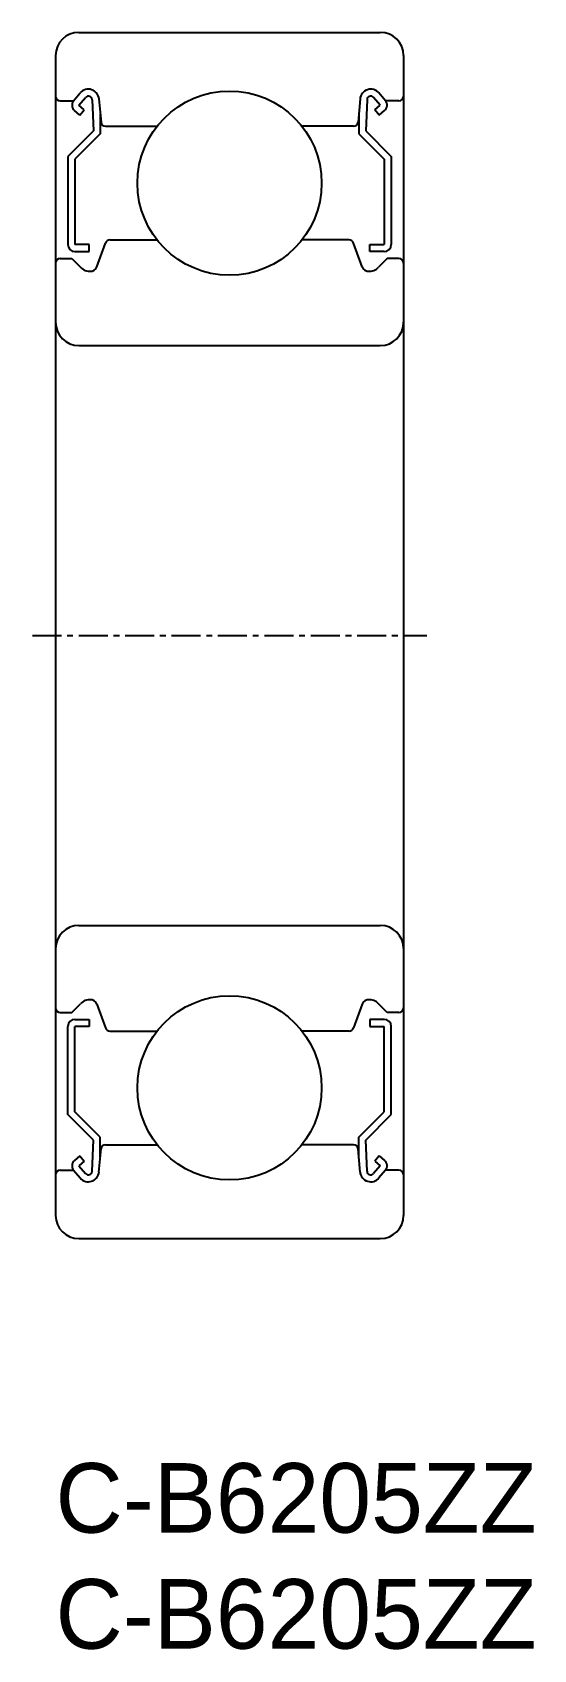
# Model space of a CAD drawing. Extents: x -1 to 20.6, y -8 to 61.7.
import ezdxf

# ---------------------------------------------------------------- set-up
doc = ezdxf.new("R2010")
doc.units = 0
doc.linetypes.add('CENTER', pattern=[2, 1.25, -0.25, 0.25, -0.25])
doc.layers.get('0').update_dxf_attribs({"linetype": 'CONTINUOUS'})
doc.layers.add('CENTER', color=1, linetype='CENTER')

msp = doc.modelspace()

# ---------------------------------------------------------------- linework, layer by layer
at = {"color": 7, "linetype": 'CONTINUOUS'}
for p, q in [((1, 61.676), (14, 61.676)), ((0, 60.676), (0, 10.676)), ((15, 60.676), (15, 10.676)), ((0.2, 58.726), (0.78, 58.726)), ((0.78, 58.726), (1.063, 59.062)), ((1.01, 58.533), (1.292, 58.869)), ((1.574, 58.773), (1.63, 57.43)), ((1.873, 58.806), (1.96, 57.809)), ((13.127, 58.806), (13.04, 57.809)), ((13.426, 58.773), (13.37, 57.43)), ((13.99, 58.533), (13.708, 58.869)), ((14.22, 58.726), (13.937, 59.062)), ((14.8, 58.726), (14.22, 58.726)), ((1.046, 58.11), (0.816, 58.303)), ((1.239, 58.34), (1.01, 58.533)), ((1.046, 58.11), (1.239, 58.34)), ((1.93, 58.153), (1.93, 57.306)), ((13.07, 58.153), (13.07, 57.306)), ((13.761, 58.34), (13.99, 58.533)), ((13.954, 58.11), (13.761, 58.34)), ((13.954, 58.11), (14.184, 58.303)), ((1.63, 57.43), (0.53, 56.33)), ((1.93, 57.306), (0.83, 56.206)), ((2.159, 57.626), (4.378, 57.626)), ((12.841, 57.626), (10.622, 57.626)), ((13.07, 57.306), (14.17, 56.206)), ((13.37, 57.43), (14.47, 56.33)), ((0.53, 56.33), (0.53, 52.526)), ((0.83, 56.206), (0.83, 52.526)), ((14.17, 56.206), (14.17, 52.526)), ((14.47, 56.33), (14.47, 52.526)), ((1.45, 52.526), (0.83, 52.526)), ((1.45, 52.226), (1.45, 52.526)), ((1.782, 51.573), (2.153, 52.595)), ((2.341, 52.726), (4.378, 52.726)), ((12.659, 52.726), (10.622, 52.726)), ((13.218, 51.573), (12.847, 52.595)), ((13.55, 52.226), (13.55, 52.526)), ((13.55, 52.526), (14.17, 52.526)), ((0.2, 51.926), (0.7, 51.926)), ((0.7, 51.926), (1.074, 51.552)), ((0.83, 52.226), (1.45, 52.226)), ((14.17, 52.226), (13.55, 52.226)), ((14.3, 51.926), (13.926, 51.552)), ((14.8, 51.926), (14.3, 51.926)), ((1, 48.176), (14, 48.176)), ((1, 23.176), (14, 23.176)), ((0.7, 19.426), (1.074, 19.8)), ((1.782, 19.779), (2.153, 18.758)), ((13.218, 19.779), (12.847, 18.758)), ((14.3, 19.426), (13.926, 19.8)), ((0.2, 19.426), (0.7, 19.426)), ((0.53, 15.022), (0.53, 18.826)), ((0.83, 19.126), (1.45, 19.126)), ((0.83, 15.146), (0.83, 18.826)), ((1.45, 18.826), (0.83, 18.826)), ((1.45, 19.126), (1.45, 18.826)), ((13.55, 19.126), (13.55, 18.826)), ((14.17, 19.126), (13.55, 19.126)), ((13.55, 18.826), (14.17, 18.826)), ((14.17, 15.146), (14.17, 18.826)), ((14.8, 19.426), (14.3, 19.426)), ((14.47, 15.022), (14.47, 18.826)), ((2.341, 18.626), (4.378, 18.626)), ((12.659, 18.626), (10.622, 18.626)), ((1.63, 13.922), (0.53, 15.022)), ((1.93, 14.046), (0.83, 15.146)), ((13.07, 14.046), (14.17, 15.146)), ((13.37, 13.922), (14.47, 15.022)), ((1.93, 13.199), (1.93, 14.046)), ((13.07, 13.199), (13.07, 14.046)), ((1.574, 12.58), (1.63, 13.922)), ((1.873, 12.547), (1.96, 13.544)), ((2.159, 13.726), (4.378, 13.726)), ((12.841, 13.726), (10.622, 13.726)), ((13.127, 12.547), (13.04, 13.544)), ((13.426, 12.58), (13.37, 13.922)), ((0.2, 12.626), (0.78, 12.626)), ((0.78, 12.627), (1.063, 12.29)), ((1.046, 13.242), (0.816, 13.05)), ((1.239, 13.012), (1.01, 12.819)), ((1.01, 12.819), (1.292, 12.484)), ((1.046, 13.242), (1.239, 13.012)), ((13.99, 12.819), (13.708, 12.484)), ((13.954, 13.242), (13.761, 13.012)), ((13.761, 13.012), (13.99, 12.819)), ((14.22, 12.627), (13.937, 12.29)), ((13.954, 13.242), (14.184, 13.05)), ((14.8, 12.626), (14.22, 12.626)), ((1, 9.676), (14, 9.676)), ((4.55, 9.676), (4.55, 9.676)), ((7.5, 9.676), (7.5, 9.676))]:
    msp.add_line(p, q, dxfattribs=at)
for centre in [(7.5, 55.176), (7.5, 16.176)]:
    msp.add_circle(centre, 3.969, dxfattribs=at)
for centre, radius, start, end in [((1, 60.676), 1, 90, 180), ((14, 60.676), 1, 0, 90), ((0.2, 58.926), 0.2, 180, 270), ((1.009, 58.533), 0.3, 139.91047, 229.9992), ((1.415, 58.766), 0.46, 4.9869, 139.91047), ((1.414, 58.766), 0.16, 2.37537, 139.99458), ((13.585, 58.766), 0.46, 40.08953, 175.0131), ((13.586, 58.766), 0.16, 40.00542, 177.62463), ((13.991, 58.533), 0.3, 310.0008, 40.08953), ((14.8, 58.926), 0.2, 270, 0), ((2.159, 57.826), 0.2, 184.9869, 270), ((12.841, 57.826), 0.2, 270, 355.0131), ((0.83, 52.526), 0.3, 180, 270), ((2.341, 52.526), 0.2, 90, 160.03041), ((12.659, 52.526), 0.2, 19.96959, 90), ((14.17, 52.526), 0.3, 270, 0), ((0.2, 51.726), 0.2, 90, 180), ((14.8, 51.726), 0.2, 0, 90), ((1.498, 51.976), 0.6, 225.0023, 272.82789), ((1.5, 51.676), 0.3, 265.49139, 340.03041), ((13.5, 51.676), 0.3, 199.96959, 274.50861), ((13.502, 51.976), 0.6, 267.17211, 314.9977), ((1, 49.176), 1, 180, 270), ((14, 49.176), 1, 270, 0), ((1, 22.176), 1, 90, 180), ((14, 22.176), 1, 0, 90), ((0.2, 19.626), 0.2, 180, 270), ((1.498, 19.376), 0.6, 87.17211, 134.9977), ((1.5, 19.676), 0.3, 19.96959, 94.50861), ((13.5, 19.676), 0.3, 85.49139, 160.03041), ((13.502, 19.376), 0.6, 45.0023, 92.82789), ((14.8, 19.626), 0.2, 270, 0), ((0.83, 18.826), 0.3, 90, 180), ((14.17, 18.826), 0.3, 0, 90), ((2.341, 18.826), 0.2, 199.96959, 270), ((12.659, 18.826), 0.2, 270, 340.03041), ((2.159, 13.526), 0.2, 90, 175.0131), ((12.841, 13.526), 0.2, 4.9869, 90), ((0.2, 12.426), 0.2, 90, 180), ((1.009, 12.82), 0.3, 130.0008, 220.08953), ((1.414, 12.586), 0.16, 220.00542, 357.62463), ((13.586, 12.586), 0.16, 182.37537, 319.99458), ((13.991, 12.82), 0.3, 319.91047, 49.9992), ((14.8, 12.426), 0.2, 0, 90), ((1.415, 12.587), 0.46, 220.08953, 355.0131), ((13.585, 12.587), 0.46, 184.9869, 319.91047), ((1, 10.676), 1, 180, 270), ((14, 10.676), 1, 270, 0)]:
    msp.add_arc(centre, radius, start, end, dxfattribs=at)
at = {"layer": 'CENTER', "color": 1, "linetype": 'CENTER'}
msp.add_line((-1, 35.676), (16, 35.676), dxfattribs=at)

# ---------------------------------------------------------------- texts
at = {"color": 7, "linetype": 'CONTINUOUS'}
for p in [(0, -3), (0, -8)]:
    msp.add_text('C-B6205ZZ', height=3, dxfattribs=at).set_placement(p)

doc.saveas('drawing.dxf')
